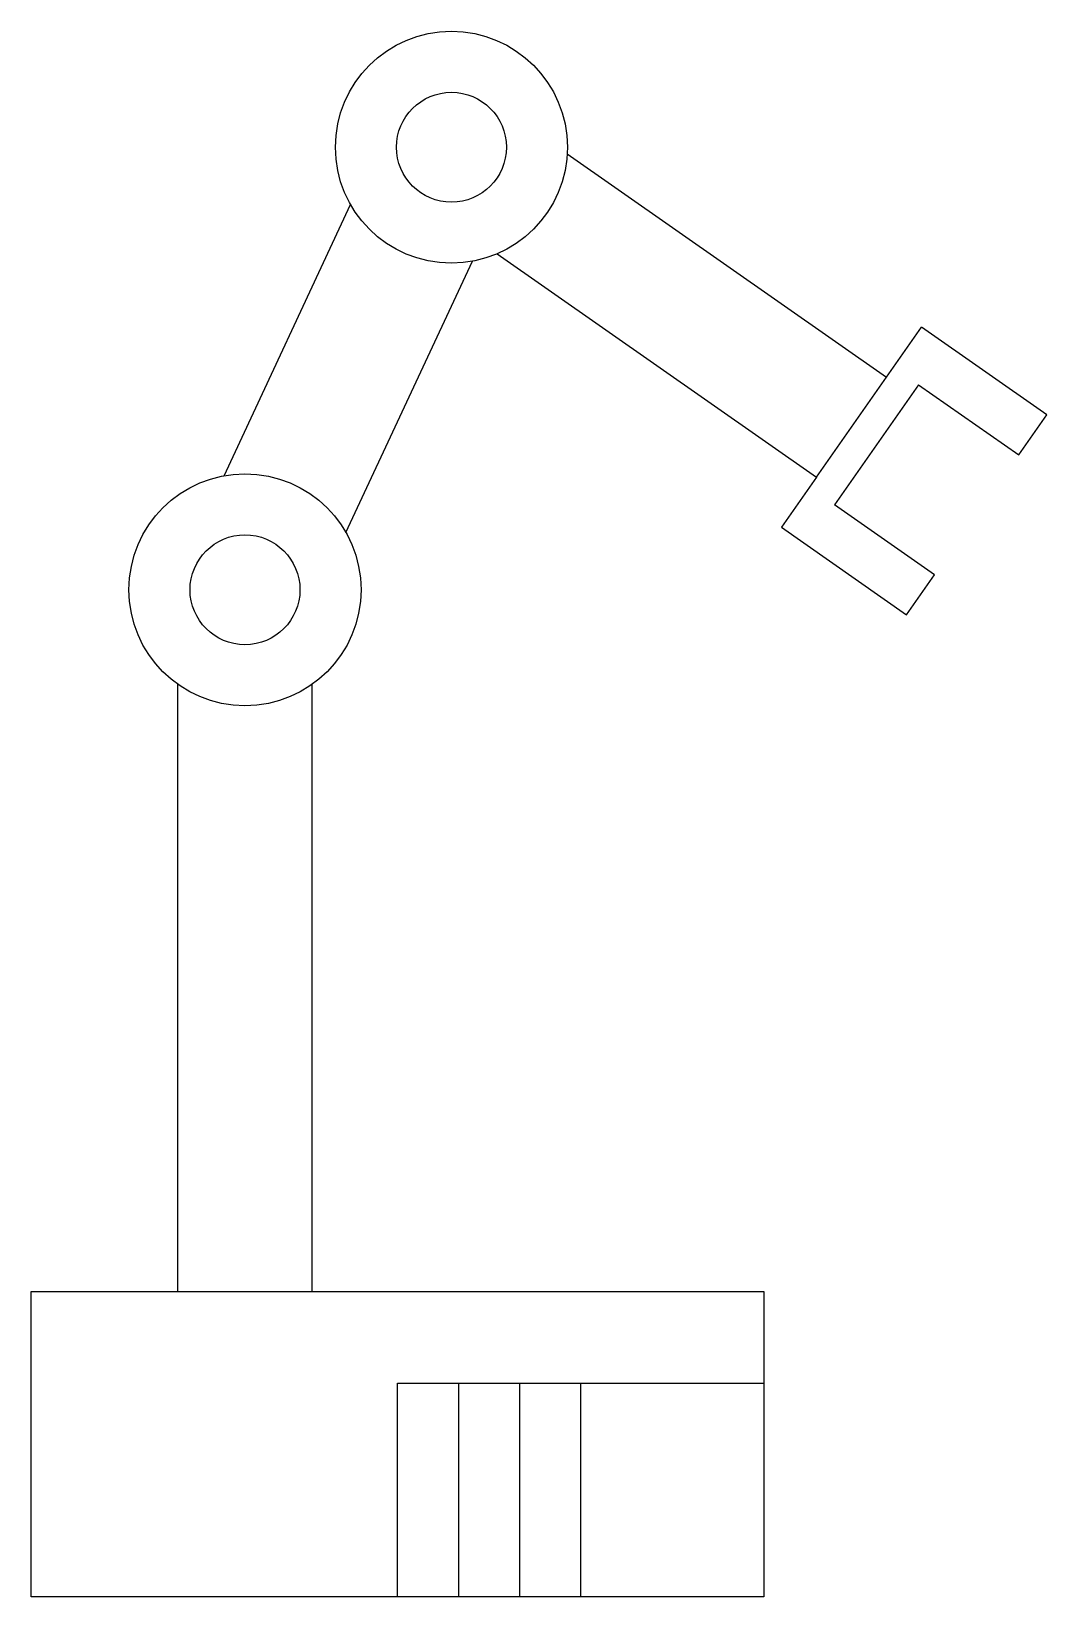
# Model space of a CAD drawing. Header units: millimetres. Extents: x 1986 to 2152, y 1700 to 1957.
import ezdxf

# ---------------------------------------------------------------- set-up
doc = ezdxf.new("R2010")
doc.units = ezdxf.units.MM

msp = doc.modelspace()

# ---------------------------------------------------------------- linework, layer by layer
for p, q in [((2073.49, 1936.81), (2125.79, 1900.19)), ((2017.29, 1884.07), (2038.01, 1928.49)), ((2037.23, 1874.77), (2057.95, 1919.2)), ((2062.02, 1920.43), (2114.32, 1883.81)), ((2125.79, 1900.19), (2131.53, 1908.38)), ((2152.01, 1894.04), (2131.53, 1908.38)), ((2114.32, 1883.81), (2125.79, 1900.19)), ((2131.04, 1898.96), (2117.27, 1879.3)), ((2131.04, 1898.96), (2147.42, 1887.49)), ((2147.42, 1887.49), (2152.01, 1894.04)), ((2114.32, 1883.81), (2108.58, 1875.62)), ((2133.65, 1867.83), (2117.27, 1879.3)), ((2108.58, 1875.62), (2129.06, 1861.28)), ((2129.06, 1861.28), (2133.65, 1867.83)), ((2133.65, 1867.83), (2133.65, 1867.83)), ((2133.65, 1867.83), (2133.65, 1867.83)), ((2009.71, 1750.38), (2009.71, 1849.89)), ((2031.71, 1750.38), (2031.71, 1849.89)), ((2045.71, 1700.38), (2045.71, 1735.38)), ((2045.71, 1735.38), (2075.71, 1735.38)), ((2055.71, 1700.38), (2055.71, 1735.38)), ((2065.71, 1700.38), (2065.71, 1735.38)), ((2075.71, 1700.38), (2075.71, 1735.38)), ((2075.71, 1735.38), (2105.71, 1735.38))]:
    msp.add_line(p, q)
msp.add_lwpolyline([(1985.71, 1750.38), (2105.71, 1750.38), (2105.71, 1700.38), (1985.71, 1700.38)], close=True)
for centre, radius in [((2054.52, 1937.89), 19), ((2054.52, 1937.89), 9), ((2020.71, 1865.38), 19), ((2020.71, 1865.38), 9)]:
    msp.add_circle(centre, radius)

doc.saveas('drawing.dxf')
